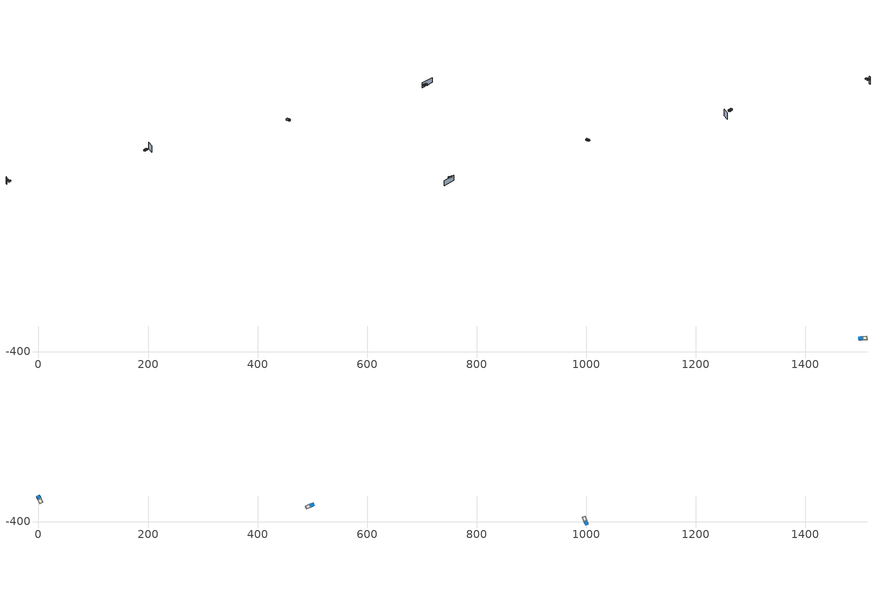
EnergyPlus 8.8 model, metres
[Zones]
3Perim
 floor adiabatic (115mmSandLimeBrick): 1499.94,-372.97 1504.46,-372.72 1504.79,-378.71 1500.26,-378.96 z8.52
 wall outside (U0-4): 1499.94,-372.97 1500.26,-378.96 z8.52:12.77
 wall to 3Core (115mmSandLimeBrick): 1504.79,-378.71 1504.46,-372.72 z8.52:12.77
 wall adiabatic (115mmSandLimeBrick): 1500.26,-378.96 1504.79,-378.71 / 1504.46,-372.72 1499.94,-372.97 z8.52:12.77
 window (Single): 1499.94,-373.07 1500.26,-378.86 z9.37:12.01
 ceiling adiabatic (115mmSandLimeBrick): 1499.94,-372.97 1500.26,-378.96 1504.03,-378.76 1503.71,-372.76 z12.77
 roof outside (U0-3): 1503.71,-372.76 1504.03,-378.76 1504.79,-378.71 1504.46,-372.72 z12.77
3Core
 floor adiabatic (115mmSandLimeBrick): 1504.46,-372.72 1512.28,-372.3 1512.6,-378.29 1504.79,-378.71 z8.52
 wall adiabatic (115mmSandLimeBrick): 1504.79,-378.71 1512.6,-378.29 1512.28,-372.3 1504.46,-372.72 z8.52:12.77
 ceiling adiabatic (115mmSandLimeBrick): 1504.46,-372.72 1504.79,-378.71 1511.3,-378.36 1510.97,-372.37 z12.77
 roof outside (U0-3): 1510.97,-372.37 1511.3,-378.36 1512.6,-378.29 1512.28,-372.3 z12.77
0Perim
 floor adiabatic (115mmSandLimeBrick): 2.79,-353.8 4.6,-357.96 -0.91,-360.35 -2.71,-356.19 z12.77
 wall outside (U0-4): 2.79,-353.8 -2.71,-356.19 z12.77:17.03
 wall to 0Core (115mmSandLimeBrick): -0.91,-360.35 4.6,-357.96 z12.77:17.03
 wall adiabatic (115mmSandLimeBrick): -2.71,-356.19 -0.91,-360.35 / 4.6,-357.96 2.79,-353.8 z12.77:17.03
 window (Single): 2.7,-353.84 -2.62,-356.15 z13.62:15.38
 ceiling adiabatic (115mmSandLimeBrick): 2.79,-353.8 -2.71,-356.19 -1.21,-359.65 4.29,-357.27 z17.03
 roof outside (U0-3): 4.29,-357.27 -1.21,-359.65 -0.91,-360.35 4.6,-357.96 z17.03
0Core
 floor adiabatic (115mmSandLimeBrick): 4.6,-357.96 7.71,-365.14 2.21,-367.53 -0.91,-360.35 z12.77
 wall adiabatic (115mmSandLimeBrick): -0.91,-360.35 2.21,-367.53 7.71,-365.14 4.6,-357.96 z12.77:17.03
 ceiling adiabatic (115mmSandLimeBrick): 4.6,-357.96 -0.91,-360.35 1.69,-366.33 7.19,-363.94 z17.03
 roof outside (U0-3): 7.19,-363.94 1.69,-366.33 2.21,-367.53 7.71,-365.14 z17.03
1Perim
 floor adiabatic (115mmSandLimeBrick): 501.2,-371.7 497.11,-373.65 494.53,-368.23 498.62,-366.29 z12.77
 wall outside (U0-4): 501.2,-371.7 498.62,-366.29 z12.77:17.03
 wall to 1Core (115mmSandLimeBrick): 494.53,-368.23 497.11,-373.65 z12.77:17.03
 wall adiabatic (115mmSandLimeBrick): 498.62,-366.29 494.53,-368.23 / 497.11,-373.65 501.2,-371.7 z12.77:17.03
 window (Single): 501.16,-371.61 498.66,-366.38 z13.62:16.27
 ceiling adiabatic (115mmSandLimeBrick): 501.2,-371.7 498.62,-366.29 495.21,-367.91 497.79,-373.33 z17.03
 roof outside (U0-3): 497.79,-373.33 495.21,-367.91 494.53,-368.23 497.11,-373.65 z17.03
1Core
 floor adiabatic (115mmSandLimeBrick): 497.11,-373.65 490.04,-377.01 487.46,-371.6 494.53,-368.23 z12.77
 wall adiabatic (115mmSandLimeBrick): 494.53,-368.23 487.46,-371.6 490.04,-377.01 497.11,-373.65 z12.77:17.03
 ceiling adiabatic (115mmSandLimeBrick): 497.11,-373.65 494.53,-368.23 488.64,-371.04 491.22,-376.45 z17.03
 roof outside (U0-3): 491.22,-376.45 488.64,-371.04 487.46,-371.6 490.04,-377.01 z17.03
2Perim
 floor adiabatic (115mmSandLimeBrick): 997.18,-403.93 995.49,-399.72 1001.06,-397.49 1002.75,-401.7 z12.77
 wall outside (U0-4): 997.18,-403.93 1002.75,-401.7 z12.77:17.03
 wall to 2Core (115mmSandLimeBrick): 1001.06,-397.49 995.49,-399.72 z12.77:17.03
 wall adiabatic (115mmSandLimeBrick): 1002.75,-401.7 1001.06,-397.49 / 995.49,-399.72 997.18,-403.93 z12.77:17.03
 window (Single): 997.27,-403.89 1002.66,-401.73 z13.62:16.27
 ceiling adiabatic (115mmSandLimeBrick): 997.18,-403.93 1002.75,-401.7 1001.34,-398.19 995.77,-400.42 z17.03
 roof outside (U0-3): 995.77,-400.42 1001.34,-398.19 1001.06,-397.49 995.49,-399.72 z17.03
2Core
 floor adiabatic (115mmSandLimeBrick): 995.49,-399.72 992.58,-392.45 998.15,-390.22 1001.06,-397.49 z12.77
 wall adiabatic (115mmSandLimeBrick): 1001.06,-397.49 998.15,-390.22 992.58,-392.45 995.49,-399.72 z12.77:17.03
 ceiling adiabatic (115mmSandLimeBrick): 995.49,-399.72 1001.06,-397.49 998.64,-391.43 993.07,-393.66 z17.03
 roof outside (U0-3): 993.07,-393.66 998.64,-391.43 998.15,-390.22 992.58,-392.45 z17.03
shading: -1.28,-355.57 -1.66,-351.71 z0:25.55; 520.01,-342.94 516.69,-369.88 z0:23.27; 1497.89,-370.89 1542.83,-351.38 z0:17.09
[Site:GroundTemperature:BuildingSurface]
14, 14, 14, 14, 14, 14, 14, 14, 14, 14, 14, 14
[Site:GroundReflectance]
0.2, 0.2, 0.2, 0.2, 0.2, 0.2, 0.2, 0.2, 0.2, 0.2, 0.2, 0.2
[Site:GroundReflectance:SnowModifier]
1, 1
[Building]
Building: North Axis {deg}=0; Terrain=Suburbs; Loads Convergence Tolerance Value=.04; Temperature Convergence Tolerance Value {deltaC}=.4; Solar Distribution=MinimalShadowing; Maximum Number of Warmup Days=25
[Construction]
115mmSandLimeBrick: Plaster_0.005_115mmSandLimeBrick, Sand-Lime Brick_0.08_115mmSandLimeBrick, Plaster_0.08_115mmSandLimeBrick
U0-4: XPS Board_0.06_U0-4, General Concrete_0.2_U0-4
U0-3: XPS Board_0.12_U0-3, General Concrete_0.2_U0-3
Single: Generic Clear Glass 6mm_0.006_Single
[Material] Roughness=Rough; Thermal Absorptance=0.9
Name | Thickness {m} | Conductivity {W/m-K} | Density {kg/m3} | Specific Heat {J/kg-K} | Solar Absorptance | Visible Absorptance
Plaster_0.005_115mmSandLimeBrick | 0.005 | 1 | 2000 | 1130 | 0.6 | 0.6
Sand-Lime Brick_0.08_115mmSandLimeBrick | 0.08 | 0.56 | 1200 | 1000 | 0.6 | 0.6
Plaster_0.08_115mmSandLimeBrick | 0.08 | 1 | 2000 | 1130 | 0.6 | 0.6
XPS Board_0.06_U0-4 | 0.06 | 0.034 | 35 | 1400 | 0.6 | 0.6
General Concrete_0.2_U0-4; General Concrete_0.2_U0-3 | 0.2 | 2 | 2400 | 950 | 0.7 | 0.7
XPS Board_0.12_U0-3 | 0.12 | 0.034 | 35 | 1400 | 0.6 | 0.6
[WindowMaterial:Glazing]
Generic Clear Glass 6mm_0.006_Single: Optical Data Type=SpectralAverage; Window Glass Spectral Data Set=SpectralAverage; Thickness {m}=0.006; Solar Transmittance at Normal Incidence=0.68; Front Side Solar Reflectance at Normal Incidence=0.09; Back Side Solar Reflectance at Normal Incidence=0.1; Visible Transmittance at Normal Incidence=0.81; Front Side Visible Reflectance at Normal Incidence=0.11; Back Side Visible Reflectance at Normal Incidence=0.12; Infrared Transmittance at Normal Incidence=0; Front Side Infrared Hemispherical Emissivity=0.2; Back Side Infrared Hemispherical Emissivity=0.2; Conductivity {W/m-K}=0.9; Dirt Correction Factor for Solar and Visible Transmittance=1
[EnergyManagementSystem:Sensor]
Name | Output:Variable or Output:Meter Index Key | Output:Variable or Output:Meter
OutdoorTemp | Environment | Site Outdoor Air Drybulb Temperature
OutdoorRelHumid | Environment | Site Outdoor Air Relative Humidity
USRNATVENT_0Perim; USRNATVENT_1Perim; USRNATVENT_2Perim; USRNATVENT_3Perim | AllOff | Schedule Value
[Zone] Type=1; Multiplier=1; Zone Inside Convection Algorithm=TARP; Zone Outside Convection Algorithm=DOE-2
Name | Volume {m3} | Floor Area {m2}
0Perim; 1Perim; 2Perim; 3Perim | 115.723 | 27.1803
0Core; 1Core; 2Core; 3Core | 199.991 | 46.9725
[People] Number of People Schedule=60HrWk; Number of People Calculation Method=People/Area; People per Zone Floor Area {person/m2}=0.25; Fraction Radiant=0.3; Sensible Heat Fraction=AUTOCALCULATE; Carbon Dioxide Generation Rate {m3/s-W}=3.82e-08; Enable ASHRAE 55 Comfort Warnings=No; Mean Radiant Temperature Calculation Type=ZoneAveraged; Clothing Insulation Calculation Method=DynamicClothingModelASHRAE55; Thermal Comfort Model 1 Type=AdaptiveASH55
Name | Zone or ZoneList | Activity Level Schedule | Work Efficiency Schedule | Air Velocity Schedule
People 0Perim | 0Perim | 0PerimPeopleActivity | 0PerimWorkEfficiency | 0PerimAirVelocity
People 0Core | 0Core | 0CorePeopleActivity | 0CoreWorkEfficiency | 0CoreAirVelocity
People 1Perim | 1Perim | 1PerimPeopleActivity | 1PerimWorkEfficiency | 1PerimAirVelocity
People 1Core | 1Core | 1CorePeopleActivity | 1CoreWorkEfficiency | 1CoreAirVelocity
People 2Perim | 2Perim | 2PerimPeopleActivity | 2PerimWorkEfficiency | 2PerimAirVelocity
People 2Core | 2Core | 2CorePeopleActivity | 2CoreWorkEfficiency | 2CoreAirVelocity
People 3Perim | 3Perim | 3PerimPeopleActivity | 3PerimWorkEfficiency | 3PerimAirVelocity
People 3Core | 3Core | 3CorePeopleActivity | 3CoreWorkEfficiency | 3CoreAirVelocity
[ElectricEquipment] Schedule=60HrWk; Design Level Calculation Method=Watts/Area; Fraction Latent=0; Fraction Radiant=.2; Fraction Lost=0
Name | Zone or ZoneList | Watts per Zone Floor Area {W/m2}
0Perim Equipment 1 | 0Perim | 25
0Core Equipment 1 | 0Core | 35
1Perim Equipment 1 | 1Perim | 25
1Core Equipment 1 | 1Core | 35
2Perim Equipment 1 | 2Perim | 25
2Core Equipment 1 | 2Core | 35
3Perim Equipment 1 | 3Perim | 25
3Core Equipment 1 | 3Core | 35
[Lights] Schedule=60HrWk; Design Level Calculation Method=Watts/Area; Watts per Zone Floor Area {W/m2}=20; Return Air Fraction=0; Fraction Radiant=.42; Fraction Visible=.18; Fraction Replaceable=1
Name | Zone or ZoneList
0Perim General lighting | 0Perim
0Core General lighting | 0Core
1Perim General lighting | 1Perim
1Core General lighting | 1Core
2Perim General lighting | 2Perim
2Core General lighting | 2Core
3Perim General lighting | 3Perim
3Core General lighting | 3Core
[ZoneControl:Thermostat]
Name | Zone or ZoneList | Control Type Schedule | Control 1
0Perim Thermostat | 0Perim | 0PerimZoneControlTypeSched | Dual Setpoint - Zone 0Perim
0Core Thermostat | 0Core | 0CoreZoneControlTypeSched | Dual Setpoint - Zone 0Core
1Perim Thermostat | 1Perim | 1PerimZoneControlTypeSched | Dual Setpoint - Zone 1Perim
1Core Thermostat | 1Core | 1CoreZoneControlTypeSched | Dual Setpoint - Zone 1Core
2Perim Thermostat | 2Perim | 2PerimZoneControlTypeSched | Dual Setpoint - Zone 2Perim
2Core Thermostat | 2Core | 2CoreZoneControlTypeSched | Dual Setpoint - Zone 2Core
3Perim Thermostat | 3Perim | 3PerimZoneControlTypeSched | Dual Setpoint - Zone 3Perim
3Core Thermostat | 3Core | 3CoreZoneControlTypeSched | Dual Setpoint - Zone 3Core
[ThermostatSetpoint:DualSetpoint]
Name | Heating Setpoint Temperature Schedule | Cooling Setpoint Temperature Schedule
Dual Setpoint - Zone 0Perim | 0PerimHeating_SP_Sch | 0PerimCooling_SP_Sch
Dual Setpoint - Zone 0Core | 0CoreHeating_SP_Sch | 0CoreCooling_SP_Sch
Dual Setpoint - Zone 1Perim | 1PerimHeating_SP_Sch | 1PerimCooling_SP_Sch
Dual Setpoint - Zone 1Core | 1CoreHeating_SP_Sch | 1CoreCooling_SP_Sch
Dual Setpoint - Zone 2Perim | 2PerimHeating_SP_Sch | 2PerimCooling_SP_Sch
Dual Setpoint - Zone 2Core | 2CoreHeating_SP_Sch | 2CoreCooling_SP_Sch
Dual Setpoint - Zone 3Perim | 3PerimHeating_SP_Sch | 3PerimCooling_SP_Sch
Dual Setpoint - Zone 3Core | 3CoreHeating_SP_Sch | 3CoreCooling_SP_Sch
[Zone equipment]
0Perim: 0Perim Ideal Loads Air
0Core: 0Core Ideal Loads Air
1Perim: 1Perim Ideal Loads Air
1Core: 1Core Ideal Loads Air
2Perim: 2Perim Ideal Loads Air
2Core: 2Core Ideal Loads Air
3Perim: 3Perim Ideal Loads Air
3Core: 3Core Ideal Loads Air
[ZoneHVAC:IdealLoadsAirSystem] Maximum Heating Supply Air Temperature {C}=30; Minimum Cooling Supply Air Temperature {C}=18; Maximum Heating Supply Air Humidity Ratio {kgWater/kgDryAir}=0.01; Minimum Cooling Supply Air Humidity Ratio {kgWater/kgDryAir}=0.008; Heating Limit=NoLimit; Maximum Heating Air Flow Rate {m3/s}=100; Cooling Limit=NoLimit; Maximum Cooling Air Flow Rate {m3/s}=100; Heating Availability Schedule=AllOn; Cooling Availability Schedule=AllOn; Dehumidification Control Type=None; Humidification Control Type=None; Demand Controlled Ventilation Type=OccupancySchedule; Outdoor Air Economizer Type=NoEconomizer; Heat Recovery Type=None; Sensible Heat Recovery Effectiveness=0.7; Latent Heat Recovery Effectiveness=0.65
Name | Design Specification Outdoor Air Object
0Perim Ideal Loads Air | 0PerimMinFreshAir
0Core Ideal Loads Air | 0CoreMinFreshAir
1Perim Ideal Loads Air | 1PerimMinFreshAir
1Core Ideal Loads Air | 1CoreMinFreshAir
2Perim Ideal Loads Air | 2PerimMinFreshAir
2Core Ideal Loads Air | 2CoreMinFreshAir
3Perim Ideal Loads Air | 3PerimMinFreshAir
3Core Ideal Loads Air | 3CoreMinFreshAir
[DesignSpecification:OutdoorAir] Outdoor Air Method=Sum; Outdoor Air Flow per Person {m3/s-person}=0.001; Outdoor Air Flow per Zone Floor Area {m3/s-m2}=0.001; Outdoor Air Schedule=60HrWk
0PerimMinFreshAir; 0CoreMinFreshAir; 1PerimMinFreshAir; 1CoreMinFreshAir; 2PerimMinFreshAir; 2CoreMinFreshAir; 3PerimMinFreshAir; 3CoreMinFreshAir
[ZoneVentilation:DesignFlowRate] Schedule=AllOn; Design Flow Rate Calculation Method=AirChanges/Hour; Air Changes per Hour {1/hr}=0; Ventilation Type=NATURAL; Fan Pressure Rise {Pa}=0; Fan Total Efficiency=1; Constant Term Coefficient=1; Temperature Term Coefficient=0; Velocity Term Coefficient=0; Velocity Squared Term Coefficient=0; Minimum Indoor Temperature {C}=18; Delta Temperature {deltaC}=1; Maximum Wind Speed {m/s}=40
Name | Zone or ZoneList
0Perim ScheduledVent | 0Perim
1Perim ScheduledVent | 1Perim
2Perim ScheduledVent | 2Perim
3Perim ScheduledVent | 3Perim
[EnergyManagementSystem:Actuator] Actuated Component Type=Schedule:Constant; Actuated Component Control Type=Schedule Value
Name | Actuated Component Unique
NATVENT_AVAIL_SCHED_ACTUATOR_0Perim | NATVENT_AVAIL_SCHED_0Perim
NATVENT_AVAIL_SCHED_ACTUATOR_1Perim | NATVENT_AVAIL_SCHED_1Perim
NATVENT_AVAIL_SCHED_ACTUATOR_2Perim | NATVENT_AVAIL_SCHED_2Perim
NATVENT_AVAIL_SCHED_ACTUATOR_3Perim | NATVENT_AVAIL_SCHED_3Perim
[EnergyManagementSystem:ProgramCallingManager]
My 0Perim_Setpoint_Schedule_Calculator_Example: BeginTimestepBeforePredictor; 0Perim_ErlEnforceBinary
My 1Perim_Setpoint_Schedule_Calculator_Example: BeginTimestepBeforePredictor; 1Perim_ErlEnforceBinary
My 2Perim_Setpoint_Schedule_Calculator_Example: BeginTimestepBeforePredictor; 2Perim_ErlEnforceBinary
My 3Perim_Setpoint_Schedule_Calculator_Example: BeginTimestepBeforePredictor; 3Perim_ErlEnforceBinary
[EnergyManagementSystem:Program]
0Perim_ErlEnforceBinary: IF (USRNATVENT_0Perim > 0); Set NATVENT_AVAIL_SCHED_ACTUATOR_0Perim = 1; ELSE; Set NATVENT_AVAIL_SCHED_ACTUATOR_0Perim = 0; ENDIF
1Perim_ErlEnforceBinary: IF (USRNATVENT_1Perim > 0); Set NATVENT_AVAIL_SCHED_ACTUATOR_1Perim = 1; ELSE; Set NATVENT_AVAIL_SCHED_ACTUATOR_1Perim = 0; ENDIF
2Perim_ErlEnforceBinary: IF (USRNATVENT_2Perim > 0); Set NATVENT_AVAIL_SCHED_ACTUATOR_2Perim = 1; ELSE; Set NATVENT_AVAIL_SCHED_ACTUATOR_2Perim = 0; ENDIF
3Perim_ErlEnforceBinary: IF (USRNATVENT_3Perim > 0); Set NATVENT_AVAIL_SCHED_ACTUATOR_3Perim = 1; ELSE; Set NATVENT_AVAIL_SCHED_ACTUATOR_3Perim = 0; ENDIF
[ZoneVentilation:WindandStackOpenArea] Opening Effectiveness=0; Effective Angle {deg}=0; Discharge Coefficient for Opening=0.6; Minimum Indoor Temperature {C}=22; Maximum Indoor Temperature {C}=100; Delta Temperature {deltaC}=1; Minimum Outdoor Temperature {C}=22; Maximum Outdoor Temperature {C}=26; Maximum Wind Speed {m/s}=40
Name | Zone | Opening Area {m2} | Opening Area Fraction Schedule | Height Difference {m}
0PerimNatVent_Buoy | 0Perim | 8.17462 | NATVENT_AVAIL_SCHED_0Perim | 0.440443
1PerimNatVent_Buoy | 1Perim | 12.2619 | NATVENT_AVAIL_SCHED_1Perim | 0.660664
2PerimNatVent_Buoy | 2Perim | 12.2619 | NATVENT_AVAIL_SCHED_2Perim | 0.660664
3PerimNatVent_Buoy | 3Perim | 12.2619 | NATVENT_AVAIL_SCHED_3Perim | 0.660664
[ZoneInfiltration:DesignFlowRate] Schedule=On; Design Flow Rate Calculation Method=AirChanges/Hour; Air Changes per Hour {1/hr}=2; Constant Term Coefficient=1; Temperature Term Coefficient=0; Velocity Term Coefficient=0; Velocity Squared Term Coefficient=0
Name | Zone or ZoneList
0PerimInfiltration | 0Perim
1PerimInfiltration | 1Perim
2PerimInfiltration | 2Perim
3PerimInfiltration | 3Perim
[WaterUse:Equipment]
Name | Peak Flow Rate {m3/s} | Flow Rate Fraction Schedule | Target Temperature Schedule | Hot Water Supply Temperature Schedule | Cold Water Supply Temperature Schedule
DHW 0Perim | 0 | equipOffice | DHW Supply Temperature 0Perim | DHW Supply Temperature 0Perim | DHW Mains Temperature 0Perim
DHW 0Core | 1.30479e-05 | 60HrWk | DHW Supply Temperature 0Core | DHW Supply Temperature 0Core | DHW Mains Temperature 0Core
DHW 1Perim | 0 | equipOffice | DHW Supply Temperature 1Perim | DHW Supply Temperature 1Perim | DHW Mains Temperature 1Perim
DHW 1Core | 1.30479e-05 | 60HrWk | DHW Supply Temperature 1Core | DHW Supply Temperature 1Core | DHW Mains Temperature 1Core
DHW 2Perim | 0 | equipOffice | DHW Supply Temperature 2Perim | DHW Supply Temperature 2Perim | DHW Mains Temperature 2Perim
DHW 2Core | 1.30479e-05 | 60HrWk | DHW Supply Temperature 2Core | DHW Supply Temperature 2Core | DHW Mains Temperature 2Core
DHW 3Perim | 0 | equipOffice | DHW Supply Temperature 3Perim | DHW Supply Temperature 3Perim | DHW Mains Temperature 3Perim
DHW 3Core | 1.30479e-05 | 60HrWk | DHW Supply Temperature 3Core | DHW Supply Temperature 3Core | DHW Mains Temperature 3Core
[Schedule:Constant]
On: On/Off, 1
0PerimPeopleActivity; 0CorePeopleActivity; 1PerimPeopleActivity; 1CorePeopleActivity; 2PerimPeopleActivity; 2CorePeopleActivity; 3PerimPeopleActivity; 3CorePeopleActivity: Any Number, 125.28
0PerimAirVelocity; 0CoreAirVelocity; 1PerimAirVelocity; 1CoreAirVelocity; 2PerimAirVelocity; 2CoreAirVelocity; 3PerimAirVelocity; 3CoreAirVelocity: Any Number, 0.2
0PerimWorkEfficiency; 0CoreWorkEfficiency; 1PerimWorkEfficiency; 1CoreWorkEfficiency; 2PerimWorkEfficiency; 2CoreWorkEfficiency; 3PerimWorkEfficiency; 3CoreWorkEfficiency: Any Number, 0
0PerimHeating_SP_Sch; 0PerimCooling_SP_Sch; 0CoreHeating_SP_Sch; 0CoreCooling_SP_Sch; 1PerimHeating_SP_Sch; 1PerimCooling_SP_Sch; 1CoreHeating_SP_Sch; 1CoreCooling_SP_Sch; 2PerimHeating_SP_Sch; 2PerimCooling_SP_Sch; 2CoreHeating_SP_Sch; 2CoreCooling_SP_Sch; 3PerimHeating_SP_Sch; 3PerimCooling_SP_Sch; 3CoreHeating_SP_Sch; 3CoreCooling_SP_Sch: Temperature, 22
0PerimZoneControlTypeSched; 0CoreZoneControlTypeSched; 1PerimZoneControlTypeSched; 1CoreZoneControlTypeSched; 2PerimZoneControlTypeSched; 2CoreZoneControlTypeSched; 3PerimZoneControlTypeSched; 3CoreZoneControlTypeSched: Any Number, 4
NATVENT_AVAIL_SCHED_0Perim; NATVENT_AVAIL_SCHED_1Perim; NATVENT_AVAIL_SCHED_2Perim; NATVENT_AVAIL_SCHED_3Perim: Fraction, 1
DHW Supply Temperature 0Perim; DHW Supply Temperature 0Core; DHW Supply Temperature 1Perim; DHW Supply Temperature 1Core; DHW Supply Temperature 2Perim; DHW Supply Temperature 2Core; DHW Supply Temperature 3Perim; DHW Supply Temperature 3Core: Temperature, 65
DHW Mains Temperature 0Perim; DHW Mains Temperature 0Core; DHW Mains Temperature 1Perim; DHW Mains Temperature 1Core; DHW Mains Temperature 2Perim; DHW Mains Temperature 2Core; DHW Mains Temperature 3Perim; DHW Mains Temperature 3Core: Temperature, 10
[Schedule:Year]
60HrWk: 60HrWk, 1, 1, 12, 31
AllOn: AllOn, 1, 1, 12, 31
equipOffice: equipOffice, 1, 1, 12, 31
AllOff: AllOff, 1, 1, 12, 31
[Schedule:Week:Daily]
60HrWk: 60HrWkDay, 60HrWkDay, 60HrWkDay, 60HrWkDay, 60HrWkDay, 60HrWkDay, 60HrWkDay, 60HrWkDay, 60HrWkDay, 60HrWkDay, 60HrWkDay, 60HrWkDay
AllOn: AllOn, AllOn, AllOn, AllOn, AllOn, AllOn, AllOn, AllOn, AllOn, AllOn, AllOn, AllOn
equipOffice: equipOfficeWeekEnd, equipOffice, equipOffice, equipOffice, equipOffice, equipOffice, equipOfficeWeekEnd, equipOfficeWeekEnd, equipOffice, equipOffice, equipOffice, equipOffice
AllOff: AllOff, AllOff, AllOff, AllOff, AllOff, AllOff, AllOff, AllOff, AllOff, AllOff, AllOff, AllOff
[Schedule:Day:Hourly]
60HrWkDay: 0.2, 0.2, 0.2, 0.2, 0.2, 0.2, 0.2, 0.4, 0.8, 0.8, 1, 1, 0.8, 1, 1, 1, 0.8, 0.4, 0.2, 0.2, 0.2, 0.2, 0.2, 0.2
AllOn: 1, 1, 1, 1, 1, 1, 1, 1, 1, 1, 1, 1, 1, 1, 1, 1, 1, 1, 1, 1, 1, 1, 1, 1
equipOffice; equipOfficeWeekEnd: 0.1, 0.1, 0.1, 0.1, 0.1, 0.1, 0.1, 0.2, 0.4, 0.6, 0.8, 0.8, 0.4, 0.6, 0.8, 0.8, 0.4, 0.2, 0.1, 0.1, 0.1, 0.1, 0.1, 0.1
AllOff: 0, 0, 0, 0, 0, 0, 0, 0, 0, 0, 0, 0, 0, 0, 0, 0, 0, 0, 0, 0, 0, 0, 0, 0
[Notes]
----  This file was generated with Archsim v.4.0.2.17
-------------------------ERL SENSORS--------------------------
115mmSandLimeBrick GasType: Partition
